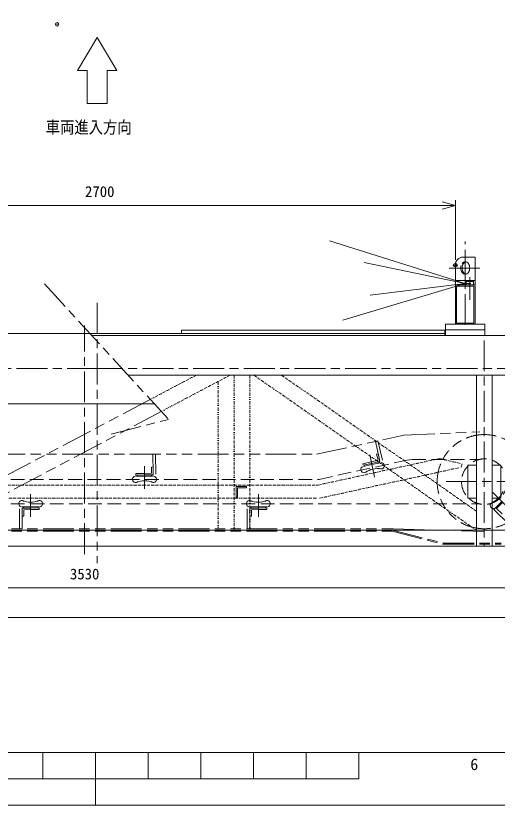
# Model space of a CAD drawing. Units: millimetres, scale not verified. Extents: x -4200 to 13609, y -2970 to 3038.
# Drawn here: x -153 to 1675, y -2970 to 30 of the extents above; entities that cross this region are included whole.
import ezdxf
from ezdxf.enums import TextEntityAlignment as Align

# ---------------------------------------------------------------- set-up
doc = ezdxf.new("R2010")
doc.units = ezdxf.units.MM
doc.header["$LTSCALE"] = 26
doc.header["$PDMODE"] = 32
doc.header["$PDSIZE"] = 13
for name, pattern in [('USER2', [1.27, 0.5, -0.25, 0.01, -0.25, 0.01, -0.25]), ('USER3', [2.8, 2, -0.8]), ('USER4', [7.4, 4.5, -0.8, 1.3, -0.8]), ('USER5', [9.9, 4.5, -0.8, 1.5, -0.8, 1.5, -0.8])]:
    doc.linetypes.add(name, pattern=pattern)
for name, color, linetype, lineweight in [('0-0_0', 3, 'Continuous', 18), ('0-3_4', 4, 'Continuous', 18), ('0-5_6', 5, 'USER2', 18), ('0-A_AM_3', 6, 'USER3', 18), ('0-B_AM_5', 7, 'Continuous', 18), ('0-C_AM_7', 4, 'USER4', 18), ('0-D_AM_11', 3, 'USER5', 18), ('0-E_AM_BOR', 7, 'Continuous', 18), ('0-F_AM_0', 3, 'Continuous', 18)]:
    doc.layers.add(name, color=color, linetype=linetype, lineweight=lineweight)
doc.layers.add('1-A__0-9_Defpoints', color=7, linetype='Continuous')
doc.styles.add('ＭＳ ゴシック', font='')
doc.styles.get('ＭＳ ゴシック').set_extended_font_data('MS Gothic')

# ---------------------------------------------------------------- blocks, each defined once
blk = doc.blocks.new('_Open30')
at = {"layer": '0-0_0', "color": 7}
blk.add_line((0, 0), (-25, 0), dxfattribs=at)
blk.add_lwpolyline([(-25, 6.7), (0, 0), (-25, -6.7)], dxfattribs=at)
blk = doc.blocks.new('_D4')
at = {"layer": '0-B_AM_5'}
for p, q in [((-29695.6, -24258.3), (-29695.6, -16716.2)), ((36554.4, -17216.2), (-28445.6, -17216.2)), ((37804.4, -22376.4), (37804.4, -16716.2))]:
    blk.add_line(p, q, dxfattribs=at)
at = {"layer": '1-A__0-9_Defpoints'}
for p in [(-29695.6, -17216.2), (37804.4, -22876.4), (-29695.6, -24758.3)]:
    blk.add_point(p, dxfattribs=at)
at = {"layer": '0-B_AM_5', "xscale": 50, "yscale": 50, "rotation": 180}
blk.add_blockref('_Open30', (-29695.6, -17216.2), dxfattribs=at)
at = {"layer": '0-B_AM_5', "xscale": 50, "yscale": 50}
blk.add_blockref('_Open30', (37804.4, -17216.2), dxfattribs=at)
at = {"layer": '0-B_AM_5', "style": 'ＭＳ ゴシック'}
blk.add_text('2700', height=1026, dxfattribs=at).set_placement((2654.4, -16716.1), align=Align.BOTTOM_LEFT)
blk = doc.blocks.new('_D5')
at = {"layer": '0-B_AM_5'}
blk.add_line((-80689, -56373.7), (45554.4, -56373.7), dxfattribs=at)
blk = doc.blocks.new('_D6')
at = {"layer": '0-B_AM_5'}
for p, q in [((-41445.6, -50083.3), (-41445.6, -54052.3)), ((46804.4, -50083.3), (46804.4, -54052.3)), ((45554.4, -53552.3), (-40195.6, -53552.3))]:
    blk.add_line(p, q, dxfattribs=at)
at = {"layer": '1-A__0-9_Defpoints'}
for p in [(-41445.6, -49583.3), (46804.4, -49583.3), (-41445.6, -53552.3)]:
    blk.add_point(p, dxfattribs=at)
at = {"layer": '0-B_AM_5', "xscale": 50, "yscale": 50, "rotation": 180}
blk.add_blockref('_Open30', (-41445.6, -53552.3), dxfattribs=at)
at = {"layer": '0-B_AM_5', "xscale": 50, "yscale": 50}
blk.add_blockref('_Open30', (46804.4, -53552.3), dxfattribs=at)
at = {"layer": '0-B_AM_5', "style": 'ＭＳ ゴシック'}
blk.add_text('3530', height=1026, dxfattribs=at).set_placement((1221.1, -53052.3), align=Align.BOTTOM_LEFT)
blk = doc.blocks.new('JIS_A3')
at = {"layer": '0-0_0'}
blk.add_line((10250, 250), (625, 250), dxfattribs=at)
at = {"layer": '0-E_AM_BOR', "color": 2}
for p, q in [((5187.5, 125), (5187.5, 250)), ((5437.5, 250), (5437.5, 0)), ((5687.5, 125), (5687.5, 250)), ((5937.5, 125), (5937.5, 250)), ((6187.5, 125), (6187.5, 250)), ((6437.5, 125), (6437.5, 250)), ((6687.5, 125), (6687.5, 250)), ((4187.5, 125), (6687.5, 125))]:
    blk.add_line(p, q, dxfattribs=at)
at = {"layer": '0-E_AM_BOR', "color": 1}
blk.add_lwpolyline([(0, 7425), (10500, 7425), (10500, 0), (0, 0)], close=True, dxfattribs=at)
at = {"layer": '0-E_AM_BOR', "style": 'ＭＳ ゴシック'}
blk.add_text('6', height=54.99, dxfattribs=at).set_placement((7216.32, 150.5), align=Align.BOTTOM_LEFT)

msp = doc.modelspace()

# ---------------------------------------------------------------- linework, layer by layer
at = {"layer": '0-0_0'}
msp.add_lwpolyline([(1876.02, -1335.21), (1876.02, -1985.21), (-1653.98, -1985.21)], dxfattribs=at)
msp.add_point((3.84, -1.88), dxfattribs=at)
at = {"layer": '0-3_4'}
for q in [(1037.83, -825.38), (1169.19, -906.79), (1089.38, -1126.3), (1192.33, -1031.81)]:
    msp.add_line((1553.63, -986.71), q, dxfattribs=at)
at = {"layer": '0-5_6'}
for p, q in [((532.73, -1335.21), (357.75, -1427.8)), ((661.02, -1335.21), (399.6, -1473.54)), ((676.02, -1335.21), (676.02, -1925.21)), ((736.02, -1335.21), (736.02, -1925.21)), ((751.02, -1335.21), (1596.02, -1925.21)), ((855.83, -1335.21), (1596.02, -1852.03)), ((616.02, -1359.02), (616.02, -1925.21)), ((994.59, -1753.21), (1457.24, -1652.01)), ((1457.24, -1652.01), (1541.77, -1672.76)), ((1541.77, -1672.76), (1538.68, -1685.38)), ((999.99, -1803.21), (1538.68, -1685.38)), ((-1257.56, -1753.21), (994.59, -1753.21)), ((-1269.59, -1803.21), (999.99, -1803.21))]:
    msp.add_line(p, q, dxfattribs=at)
at = {"layer": '0-A_AM_3'}
for p, q in [((998.89, -1731.4), (1331.21, -1658.71)), ((1331.21, -1658.71), (1352.58, -1656.4)), ((1352.58, -1656.4), (1604.26, -1656.4)), ((-1263.98, -1731.4), (998.89, -1731.4)), ((683.25, -1799.21), (688.25, -1799.21)), ((-1263.98, -1824.02), (-96.54, -1824.02)), ((-96.54, -1824.02), (1604.26, -1824.02))]:
    msp.add_line(p, q, dxfattribs=at)
for points in [[(723.25, -1764.21), (723.25, -1759.21), (683.25, -1759.21), (683.25, -1799.21)], [(723.25, -1764.21), (688.25, -1764.21), (688.25, -1799.21)]]:
    msp.add_lwpolyline(points, dxfattribs=at)
msp.add_circle((1626.02, -1740.21), 86.58, dxfattribs=at)
at = {"layer": '0-C_AM_7'}
for p, q in [((1553.52, -975.97), (1553.52, -827.17)), ((1609.36, -928.21), (1474.63, -928.21)), ((-44.4, -988.31), (427.12, -1503.62)), ((1553.52, -1144.77), (1553.52, -975.97)), ((1553.63, -986.71), (1574.32, -986.71)), ((1571.02, -962.66), (1571.02, -1048.76)), ((156.02, -1061.04), (156.02, -2050.1)), ((107.82, -2015.4), (107.82, -1146.91)), ((1626.02, -1203.11), (1626.02, -1985.21)), ((-1496.78, -1310.21), (136.02, -1310.21)), ((136.02, -1310.21), (1770.34, -1310.21)), ((208.58, -1560.11), (427.12, -1503.62)), ((1209.49, -1722.82), (1190.99, -1638.23)), ((335.96, -1768.02), (335.96, -1681.43)), ((1480.67, -1740.21), (1807.61, -1740.21)), ((-96.54, -1787.4), (-96.54, -1873.98)), ((768.06, -1787.4), (768.06, -1873.98)), ((1658.02, -1781.16), (1719.25, -1842.39))]:
    msp.add_line(p, q, dxfattribs=at)
at = {"layer": '0-D_AM_11'}
for p, q in [((357.75, -1427.8), (-453.98, -1857.33)), ((399.6, -1473.54), (-453.98, -1925.21)), ((1320.93, -1563.59), (1608.68, -1551.43)), ((988.61, -1636.28), (1320.93, -1563.59)), ((-1263.98, -1636.28), (988.61, -1636.28)), ((367.9, -1636.28), (377.9, -1636.28)), ((-1593.98, -1919.13), (1281.63, -1919.13)), ((1281.63, -1919.13), (1626.84, -1929.78)), ((-1593.98, -1925.21), (1276.02, -1925.21)), ((1277.14, -1924.05), (1471.14, -1974.05)), ((1470.02, -1973.91), (1690.02, -1973.91)), ((1470.02, -1978.41), (1690.02, -1978.41))]:
    msp.add_line(p, q, dxfattribs=at)
msp.add_lwpolyline([(-1593.98, -1928.41), (1276.02, -1928.41), (1470.02, -1978.41)], dxfattribs=at)
msp.add_circle((1626.02, -1740.21), 178.93, dxfattribs=at)
at = {"layer": '0-F_AM_0'}
for p, q in [((156.02, -52.64), (81.02, -177.64)), ((156.02, -52.64), (231.02, -177.64)), ((81.02, -177.64), (118.52, -177.64)), ((118.52, -177.64), (118.52, -302.64)), ((193.52, -177.64), (193.52, -302.64)), ((231.02, -177.64), (193.52, -177.64)), ((118.52, -302.64), (193.52, -302.64)), ((1591.02, -886.93), (1546.02, -886.93)), ((1591.02, -886.93), (1591.02, -996.71)), ((1516.02, -916.93), (1516.02, -928.21)), ((1516.02, -928.21), (1516.02, -976.21)), ((1584.52, -979.71), (1557.52, -979.71)), ((1557.52, -979.71), (1557.52, -985.21)), ((1557.52, -985.21), (1559.02, -986.71)), ((1559.02, -986.71), (1557.52, -988.21)), ((1557.52, -988.21), (1557.52, -992.21)), ((1584.52, -992.21), (1584.52, -979.71)), ((1591.02, -976.21), (1591.02, -992.21)), ((1516.02, -992.21), (1516.02, -1142.21)), ((1516.02, -992.21), (1591.02, -992.21)), ((1520.52, -996.71), (1520.52, -1137.71)), ((1520.52, -996.71), (1586.52, -996.71)), ((1591.02, -992.21), (1549.52, -992.21)), ((1557.52, -992.21), (1571.02, -992.21)), ((1571.02, -992.21), (1584.52, -992.21)), ((1586.52, -1137.71), (1586.52, -996.71)), ((1520.52, -1137.71), (1586.52, -1137.71)), ((1476.02, -1163.81), (476.02, -1163.81)), ((476.02, -1163.81), (476.02, -1176.51)), ((1476.02, -1163.81), (1476.02, -1185.21)), ((1478.52, -1142.21), (1628.52, -1142.21)), ((1478.52, -1185.21), (1478.52, -1142.21)), ((1478.52, -1163.21), (1628.52, -1163.21)), ((1591.02, -1142.21), (1516.02, -1142.21)), ((1628.52, -1142.21), (1628.52, -1163.21)), ((-1218.98, -1176.51), (156.02, -1176.51)), ((1876.02, -1185.21), (135.77, -1185.21)), ((1476.02, -1176.51), (156.02, -1176.51)), ((273.03, -1335.21), (1610.02, -1335.21)), ((1596.02, -1335.21), (1596.02, -1925.21)), ((1596.02, -1335.21), (1780.74, -1335.21)), ((1656.02, -1335.21), (1656.02, -1925.21)), ((-1218.98, -1443.91), (156.02, -1443.91)), ((372.49, -1443.91), (156.02, -1443.91)), ((1596.02, -1677.71), (1596.02, -1532.21)), ((1656.02, -1677.71), (1656.02, -1532.21)), ((1222.31, -1585.16), (1212.54, -1587.3)), ((1228.32, -1655.94), (1212.54, -1587.3)), ((1239.12, -1658.26), (1222.31, -1585.16)), ((368.65, -1706.71), (367.9, -1636.28)), ((378.69, -1711.28), (377.9, -1636.28)), ((1217.21, -1635.68), (1223.06, -1634.33)), ((1222.59, -1659.07), (1217.21, -1635.68)), ((1217.45, -1635.62), (1223.3, -1634.28)), ((1229.78, -1663.57), (1223.06, -1634.33)), ((1196.56, -1665.05), (1164.94, -1672.32)), ((1164.94, -1672.32), (1166.28, -1678.17)), ((1197.91, -1670.9), (1166.28, -1678.17)), ((1198.98, -1675.58), (1166.69, -1683)), ((1171.64, -1676.94), (1172.72, -1681.62)), ((1197.05, -1664.94), (1196.61, -1665.04)), ((1196.66, -1665.03), (1222.59, -1659.07)), ((1198.29, -1670.81), (1197.95, -1670.89)), ((1198, -1670.88), (1229.78, -1663.57)), ((1199.08, -1675.56), (1231.37, -1668.13)), ((1224.27, -1664.84), (1225.34, -1669.52)), ((1563.52, -1677.71), (1563.52, -1802.71)), ((1596.02, -1677.71), (1563.52, -1677.71)), ((335.67, -1708.82), (303.22, -1709.17)), ((303.22, -1709.17), (303.29, -1715.17)), ((336.17, -1708.82), (335.72, -1708.82)), ((335.77, -1708.82), (362.37, -1708.54)), ((362.12, -1684.54), (368.12, -1684.48)), ((362.37, -1708.54), (362.12, -1684.54)), ((362.37, -1684.54), (368.37, -1684.48)), ((368.44, -1714.48), (368.12, -1684.48)), ((335.79, -1719.62), (302.65, -1719.98)), ((335.74, -1714.82), (303.29, -1715.17)), ((308.79, -1715.11), (308.84, -1719.91)), ((336.13, -1714.82), (335.78, -1714.82)), ((335.83, -1714.82), (368.44, -1714.48)), ((335.88, -1719.62), (369.02, -1719.27)), ((362.78, -1714.54), (362.83, -1719.34)), ((1563.52, -1802.71), (1596.02, -1802.71)), ((1596.02, -1925.21), (1596.02, -1802.71)), ((1656.02, -1925.21), (1656.02, -1802.71)), ((1656.02, -1802.71), (1688.52, -1802.71)), ((1692.3, -1815.33), (1662.29, -1845.98)), ((-139.28, -1844.13), (-138.48, -1919.13)), ((-96.47, -1835.79), (-129.6, -1836.15)), ((-129.23, -1848.7), (-128.48, -1919.13)), ((-123.37, -1840.88), (-123.42, -1836.08)), ((-96.35, -1846.59), (-122.95, -1846.88)), ((-96.75, -1846.59), (-96.3, -1846.6)), ((-96.71, -1840.59), (-96.37, -1840.6)), ((-96.37, -1835.79), (-63.24, -1835.44)), ((-96.32, -1840.59), (-63.87, -1840.25)), ((-96.26, -1846.59), (-63.81, -1846.25)), ((-69.37, -1840.31), (-69.42, -1835.51)), ((-63.81, -1846.25), (-63.87, -1840.25)), ((725.32, -1844.13), (726.12, -1919.13)), ((768.13, -1835.79), (735, -1836.15)), ((735.37, -1848.7), (736.12, -1919.13)), ((768.19, -1840.59), (735.58, -1840.94)), ((735.58, -1840.94), (735.9, -1870.94)), ((741.23, -1840.88), (741.18, -1836.08)), ((768.25, -1846.59), (741.65, -1846.88)), ((741.65, -1846.88), (741.9, -1870.88)), ((767.85, -1846.59), (768.3, -1846.6)), ((767.89, -1840.59), (768.23, -1840.6)), ((768.23, -1835.79), (801.36, -1835.44)), ((768.28, -1840.59), (800.73, -1840.25)), ((768.34, -1846.59), (800.79, -1846.25)), ((795.23, -1840.31), (795.18, -1835.51)), ((800.79, -1846.25), (800.73, -1840.25)), ((1662.29, -1845.98), (1721.52, -1903.97)), ((-122.95, -1870.88), (-128.95, -1870.94)), ((741.65, -1870.88), (735.65, -1870.94)), ((741.9, -1870.88), (735.9, -1870.94)), ((-138.48, -1919.13), (-128.48, -1919.13)), ((726.12, -1919.13), (736.12, -1919.13)), ((-1593.98, -1925.21), (136.02, -1925.21)), ((136.02, -1925.21), (1816.02, -1925.21)), ((-1593.98, -1985.21), (136.02, -1985.21)), ((136.02, -1985.21), (1876.02, -1985.21))]:
    msp.add_line(p, q, dxfattribs=at)
for points in [[(1591.02, -992.21), (1516.02, -992.21), (1516.02, -976.21), (1591.02, -976.21)], [(1591.02, -1142.21), (1591.02, -992.21), (1549.52, -992.21)], [(1478.52, -1185.21), (1628.52, -1185.21), (1628.52, -1163.21), (1478.52, -1163.21)], [(1688.52, -1802.71), (1688.52, -1677.71), (1656.02, -1677.71)], [(1695.73, -1818.69), (1672.92, -1841.99), (1694.35, -1862.97)], [(-96.41, -1840.59), (-129.02, -1840.94), (-128.7, -1870.94)], [(-122.95, -1846.88), (-122.7, -1870.88), (-128.7, -1870.94)]]:
    msp.add_lwpolyline(points, dxfattribs=at)
msp.add_lwpolyline([(1596.02, -1985.21), (1656.02, -1985.21), (1656.02, -1925.21), (1596.02, -1925.21)], close=True, dxfattribs=at)
for centre, radius, start, end in [((1546.02, -916.93), 30, 90, 180), ((1570.29, -928.21), 33.77, 163.64824, 180), ((1570.29, -928.21), 33.77, 180, 196.35176), ((1556.82, -922.09), 18.78, 120.3179, 144.68879), ((1575.97, -928.21), 33.77, 163.64824, 180), ((1575.97, -928.21), 33.77, 180, 196.35176), ((1567.72, -925.79), 25.18, 144.68879, 163.64824), ((1562.5, -922.09), 18.78, 120.3179, 144.68879), ((1553.52, -916.44), 12.23, 90, 120.3179), ((1559.2, -916.44), 12.23, 103.42553, 120.3179), ((1553.52, -916.44), 12.23, 59.6821, 90), ((1550.22, -922.09), 18.78, 35.31121, 59.6821), ((1545, -925.79), 25.18, 16.35176, 35.31121), ((1536.75, -928.21), 33.77, 0, 16.35176), ((1536.75, -928.21), 33.77, 343.64824, 360), ((1562.04, -930.63), 25.18, 196.35176, 215.31121), ((1556.82, -934.32), 18.78, 215.31121, 239.6821), ((1567.72, -930.63), 25.18, 196.35176, 215.31121), ((1562.5, -934.32), 18.78, 215.31121, 239.6821), ((1553.52, -939.97), 12.23, 239.6821, 270), ((1559.2, -939.97), 12.23, 239.6821, 256.57447), ((1553.52, -939.97), 12.23, 270, 300.3179), ((1550.22, -934.32), 18.78, 300.3179, 324.68879), ((1545, -930.63), 25.18, 324.68879, 343.64824), ((1234.35, -1679.9), 11.9, 240.30468, 90.91834), ((1168.99, -1694.19), 11.9, 113.76154, 324.3752), ((1220.72, -1771.63), 81.03, 80.14214, 124.89455), ((302.51, -1731.4), 11.9, 101.42319, 312.03686), ((336.5, -1818.1), 81.03, 67.8038, 112.5562), ((369.41, -1731.4), 11.9, 227.96633, 78.58), ((1622.22, -1746.13), 81.03, 292.8038, 337.5562), ((-129.99, -1824.02), 11.9, 47.96633, 258.58), ((-97.08, -1737.31), 81.03, 247.8038, 292.5562), ((-63.09, -1824.02), 11.9, 281.42319, 132.03686), ((734.61, -1824.02), 11.9, 47.96633, 258.58), ((767.52, -1737.31), 81.03, 247.8038, 292.5562), ((801.51, -1824.02), 11.9, 281.42319, 132.03686), ((1660.26, -1830.71), 11.9, 92.96633, 303.58)]:
    msp.add_arc(centre, radius, start, end, dxfattribs=at)

# ---------------------------------------------------------------- block references
at = {"layer": '0-B_AM_5', "xscale": 0.04, "yscale": 0.04}
for name in ['_D5', '_D4', '_D6']:
    msp.add_blockref(name, (3.84, -1.88), dxfattribs=at)
at = {"layer": '0-E_AM_BOR', "xscale": 0.8, "yscale": 0.8}
msp.add_blockref('JIS_A3', (-4200.17, -2970), dxfattribs=at)

# ---------------------------------------------------------------- texts
at = {"layer": '0-B_AM_5', "style": 'ＭＳ ゴシック', "width": 0.85}
msp.add_text('車両進入方向', height=46.92, dxfattribs=at).set_placement((-39.4, -430.62), align=Align.BOTTOM_LEFT)

doc.saveas('drawing.dxf')
